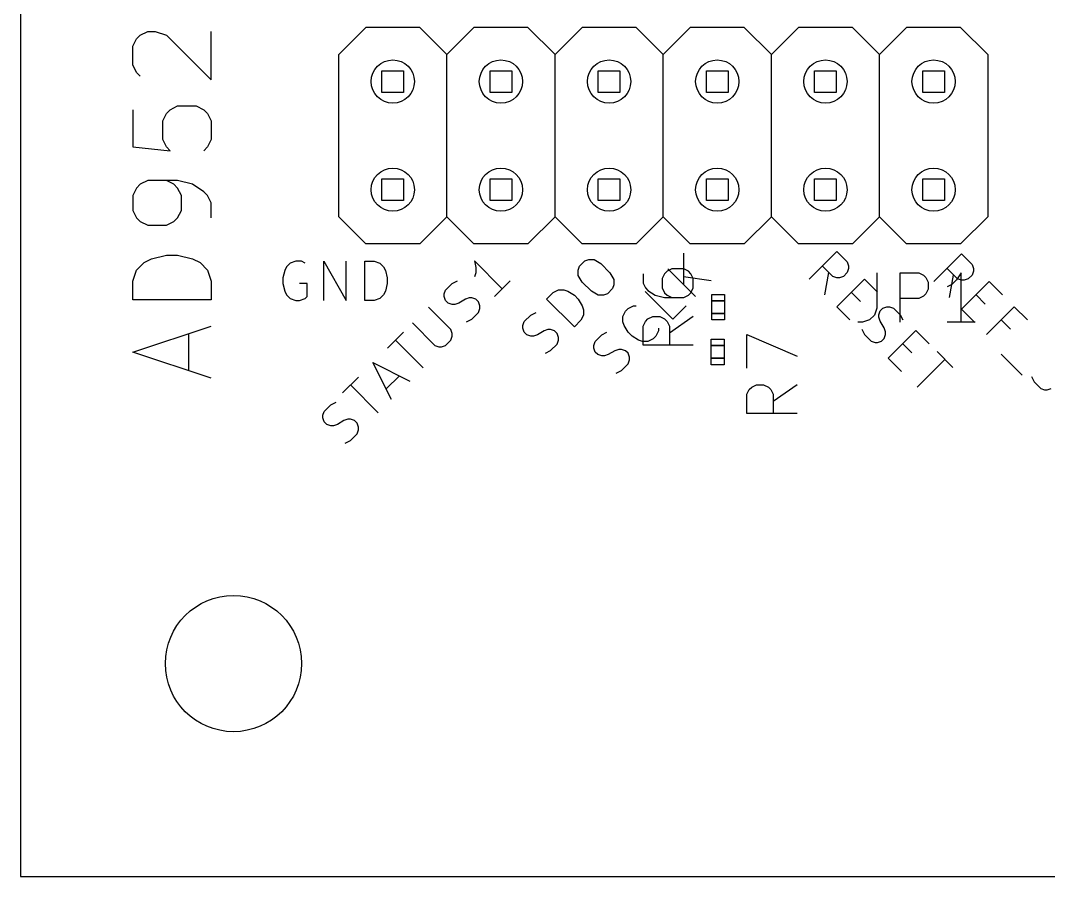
# Model space of a CAD drawing. Header units: millimetres. Extents: x 0 to 100, y 0 to 100.
# Drawn here: x 0 to 24.14, y 0 to 20.1 of the extents above; entities that cross this region are included whole.
import ezdxf

# ---------------------------------------------------------------- set-up
doc = ezdxf.new("R2010")
doc.units = ezdxf.units.MM
for name, color, linetype, true_color in [('Edge.Cuts', 254, 'CONTINUOUS', 0xd0d2cd), ('F.Fab', 9, 'CONTINUOUS', 0xafafaf), ('F.Silkscreen', 41, 'CONTINUOUS', 0xf2eda1)]:
    doc.layers.add(name, color=color, linetype=linetype, true_color=true_color)

msp = doc.modelspace()

# ---------------------------------------------------------------- linework, layer by layer
at = {"layer": 'Edge.Cuts', "linetype": 'CONTINUOUS'}
for p, q in [((0, 100), (0, 0)), ((0, 0), (100, 0))]:
    msp.add_line(p, q, dxfattribs=at)
at = {"layer": 'Edge.Cuts'}
for centre, radius in [((8.74, 18.67), 0.508), ((11.28, 18.67), 0.508), ((13.82, 18.67), 0.508), ((16.36, 18.67), 0.508), ((18.9, 18.67), 0.508), ((21.44, 18.67), 0.508), ((8.74, 16.13), 0.508), ((11.28, 16.13), 0.508), ((13.82, 16.13), 0.508), ((16.36, 16.13), 0.508), ((18.9, 16.13), 0.508), ((21.44, 16.13), 0.508), ((5, 5), 1.599999)]:
    msp.add_circle(centre, radius, dxfattribs=at)
at = {"layer": 'F.Fab', "linetype": 'CONTINUOUS'}
for p, q in [((2.811737, 19.761453), (2.986975, 19.849072)), ((2.986975, 19.849072), (3.162213, 19.849072)), ((3.162213, 19.849072), (3.42507, 19.761453)), ((4.476499, 18.710025), (4.476499, 19.849072)), ((2.636499, 19.498596), (2.724118, 19.673834)), ((2.724118, 19.673834), (2.811737, 19.761453)), ((3.42507, 19.761453), (4.476499, 18.710025)), ((2.636499, 19.060501), (2.636499, 19.498596)), ((2.724118, 18.885263), (2.636499, 19.060501)), ((2.811737, 18.797644), (2.724118, 18.885263)), ((8.486, 18.416), (8.486, 18.924)), ((8.486, 18.924), (8.994, 18.924)), ((8.994, 18.924), (8.994, 18.416)), ((11.026, 18.416), (11.026, 18.924)), ((11.026, 18.924), (11.534, 18.924)), ((11.534, 18.924), (11.534, 18.416)), ((13.566, 18.416), (13.566, 18.924)), ((13.566, 18.924), (14.074, 18.924)), ((14.074, 18.924), (14.074, 18.416)), ((16.106, 18.416), (16.106, 18.924)), ((16.106, 18.924), (16.614, 18.924)), ((16.614, 18.924), (16.614, 18.416)), ((18.646, 18.416), (18.646, 18.924)), ((18.646, 18.924), (19.154, 18.924)), ((19.154, 18.924), (19.154, 18.416)), ((21.186, 18.416), (21.186, 18.924)), ((21.186, 18.924), (21.694, 18.924)), ((21.694, 18.924), (21.694, 18.416)), ((8.994, 18.416), (8.486, 18.416)), ((11.534, 18.416), (11.026, 18.416)), ((14.074, 18.416), (13.566, 18.416)), ((16.614, 18.416), (16.106, 18.416)), ((19.154, 18.416), (18.646, 18.416)), ((21.694, 18.416), (21.186, 18.416)), ((2.636499, 18.009072), (2.636499, 17.132882)), ((3.337451, 17.746215), (3.42507, 17.921453)), ((3.42507, 17.921453), (3.512689, 18.009072)), ((3.512689, 18.009072), (3.687927, 18.096691)), ((3.687927, 18.096691), (4.126022, 18.096691)), ((4.126022, 18.096691), (4.30126, 18.009072)), ((4.30126, 18.009072), (4.38888, 17.921453)), ((4.38888, 17.921453), (4.476499, 17.746215)), ((3.337451, 17.30812), (3.337451, 17.746215)), ((4.476499, 17.746215), (4.476499, 17.30812)), ((3.42507, 17.132882), (3.337451, 17.30812)), ((4.476499, 17.30812), (4.38888, 17.132882)), ((2.636499, 17.132882), (3.512689, 17.045263)), ((3.512689, 17.045263), (3.42507, 17.132882)), ((4.38888, 17.132882), (4.30126, 17.045263)), ((2.811737, 16.256691), (2.724118, 16.169072)), ((2.986975, 16.34431), (2.811737, 16.256691)), ((3.687927, 16.34431), (2.986975, 16.34431)), ((3.600308, 16.256691), (3.42507, 16.34431)), ((3.687927, 16.169072), (3.600308, 16.256691)), ((4.038403, 16.256691), (3.687927, 16.34431)), ((4.30126, 16.081453), (4.038403, 16.256691)), ((8.486, 15.876), (8.486, 16.384)), ((8.486, 16.384), (8.994, 16.384)), ((8.994, 16.384), (8.994, 15.876)), ((11.026, 15.876), (11.026, 16.384)), ((11.026, 16.384), (11.534, 16.384)), ((11.534, 16.384), (11.534, 15.876)), ((13.566, 15.876), (13.566, 16.384)), ((13.566, 16.384), (14.074, 16.384)), ((14.074, 16.384), (14.074, 15.876)), ((16.106, 15.876), (16.106, 16.384)), ((16.106, 16.384), (16.614, 16.384)), ((16.614, 16.384), (16.614, 15.876)), ((18.646, 15.876), (18.646, 16.384)), ((18.646, 16.384), (19.154, 16.384)), ((19.154, 16.384), (19.154, 15.876)), ((21.186, 15.876), (21.186, 16.384)), ((21.186, 16.384), (21.694, 16.384)), ((21.694, 16.384), (21.694, 15.876)), ((2.724118, 16.169072), (2.636499, 15.993834)), ((2.636499, 15.993834), (2.636499, 15.643358)), ((3.775546, 15.993834), (3.687927, 16.169072)), ((3.775546, 15.643358), (3.775546, 15.993834)), ((4.38888, 15.993834), (4.30126, 16.081453)), ((4.476499, 15.818596), (4.38888, 15.993834)), ((4.476499, 15.46812), (4.476499, 15.818596)), ((8.994, 15.876), (8.486, 15.876)), ((11.534, 15.876), (11.026, 15.876)), ((14.074, 15.876), (13.566, 15.876)), ((16.614, 15.876), (16.106, 15.876)), ((19.154, 15.876), (18.646, 15.876)), ((21.694, 15.876), (21.186, 15.876)), ((2.636499, 15.643358), (2.724118, 15.46812)), ((2.724118, 15.46812), (2.811737, 15.380501)), ((3.600308, 15.380501), (3.687927, 15.46812)), ((3.687927, 15.46812), (3.775546, 15.643358)), ((2.811737, 15.380501), (2.986975, 15.292882)), ((2.986975, 15.292882), (3.42507, 15.292882)), ((3.42507, 15.292882), (3.600308, 15.380501)), ((2.899356, 14.416691), (3.074594, 14.50431)), ((3.074594, 14.50431), (3.42507, 14.591929)), ((3.42507, 14.591929), (3.687927, 14.591929)), ((3.687927, 14.591929), (4.038403, 14.50431)), ((4.038403, 14.50431), (4.213641, 14.416691)), ((13.252018, 14.455945), (13.344952, 14.486923)), ((13.344952, 14.486923), (13.468864, 14.486923)), ((13.468864, 14.486923), (13.623754, 14.393989)), ((15.566908, 14.640835), (15.566908, 13.897363)), ((18.51466, 14.030449), (19.165199, 14.680987)), ((19.165199, 14.680987), (19.413023, 14.433163)), ((21.44466, 13.970449), (22.095199, 14.620987)), ((22.095199, 14.620987), (22.343023, 14.373163)), ((2.636499, 13.978596), (2.724118, 14.241453)), ((2.724118, 14.241453), (2.899356, 14.416691)), ((4.213641, 14.416691), (4.38888, 14.241453)), ((4.38888, 14.241453), (4.476499, 13.978596)), ((6.246416, 14.318921), (6.202606, 14.231302)), ((6.334035, 14.40654), (6.246416, 14.318921)), ((6.465463, 14.45035), (6.334035, 14.40654)), ((6.596892, 14.45035), (6.465463, 14.45035)), ((6.684511, 14.40654), (6.596892, 14.45035)), ((7.122606, 13.53035), (7.122606, 14.45035)), ((7.122606, 14.45035), (7.64832, 13.53035)), ((7.64832, 13.53035), (7.64832, 14.45035)), ((8.086416, 13.53035), (8.086416, 14.45035)), ((8.086416, 14.45035), (8.305464, 14.45035)), ((8.305464, 14.45035), (8.436892, 14.40654)), ((8.436892, 14.40654), (8.524511, 14.318921)), ((8.524511, 14.318921), (8.568321, 14.231302)), ((11.311579, 13.804429), (10.66104, 14.454968)), ((10.66104, 14.454968), (10.692018, 14.300077)), ((10.692018, 14.300077), (10.692018, 14.176165)), ((13.097128, 14.239099), (13.128106, 14.332033)), ((13.128106, 14.332033), (13.252018, 14.455945)), ((13.623754, 14.393989), (13.8406, 14.177143)), ((15.84571, 13.618561), (15.195172, 14.269099)), ((19.072265, 14.092405), (18.82444, 14.340229)), ((19.413023, 14.433163), (19.444001, 14.340229)), ((19.444001, 14.278273), (19.413023, 14.185339)), ((19.444001, 14.340229), (19.444001, 14.278273)), ((22.002265, 14.032405), (21.75444, 14.280229)), ((22.343023, 14.373163), (22.374001, 14.280229)), ((22.374001, 14.280229), (22.374001, 14.218273)), ((6.202606, 14.231302), (6.158797, 14.056064)), ((6.158797, 14.056064), (6.158797, 13.924636)), ((8.568321, 14.231302), (8.61213, 14.056064)), ((8.61213, 14.056064), (8.61213, 13.924636)), ((10.692018, 14.176165), (10.66104, 14.083231)), ((13.097128, 14.115187), (13.097128, 14.239099)), ((13.190062, 13.960297), (13.097128, 14.115187)), ((13.8406, 14.177143), (13.933534, 14.022253)), ((13.933534, 14.022253), (13.933534, 13.898341)), ((16.217446, 13.990297), (15.566908, 14.083231)), ((18.886396, 13.658713), (18.979331, 14.185339)), ((19.165199, 14.061427), (19.072265, 14.092405)), ((19.227155, 14.061427), (19.165199, 14.061427)), ((19.165199, 13.379911), (19.815737, 14.030449)), ((19.320089, 14.092405), (19.227155, 14.061427)), ((19.413023, 14.185339), (19.320089, 14.092405)), ((19.815737, 14.030449), (20.125517, 13.720669)), ((21.816396, 13.598713), (21.909331, 14.125339)), ((22.095199, 14.001427), (22.002265, 14.032405)), ((22.157155, 14.001427), (22.095199, 14.001427)), ((22.250089, 14.032405), (22.157155, 14.001427)), ((22.343023, 14.125339), (22.250089, 14.032405)), ((22.374001, 14.218273), (22.343023, 14.125339)), ((2.636499, 13.540501), (2.636499, 13.978596)), ((4.476499, 13.978596), (4.476499, 13.540501)), ((6.158797, 13.924636), (6.202606, 13.749398)), ((6.72832, 13.924636), (6.553082, 13.924636)), ((6.72832, 13.617969), (6.72832, 13.924636)), ((8.61213, 13.924636), (8.568321, 13.749398)), ((9.948547, 13.680518), (9.979525, 13.773452)), ((9.979525, 13.773452), (10.134415, 13.928342)), ((10.134415, 13.928342), (10.258327, 13.990298)), ((11.497447, 13.990297), (11.125711, 13.618561)), ((12.508545, 13.712473), (12.632458, 13.774429)), ((12.632458, 13.774429), (12.75637, 13.774429)), ((12.75637, 13.774429), (12.849304, 13.743451)), ((13.406908, 13.743451), (13.190062, 13.960297)), ((13.902556, 13.805407), (13.778644, 13.681495)), ((13.933534, 13.898341), (13.902556, 13.805407)), ((22.095199, 13.319911), (22.745737, 13.970449)), ((22.745737, 13.970449), (23.055517, 13.660669)), ((4.476499, 13.540501), (2.636499, 13.540501)), ((6.202606, 13.749398), (6.246416, 13.661779)), ((6.246416, 13.661779), (6.334035, 13.57416)), ((6.334035, 13.57416), (6.465463, 13.53035)), ((6.465463, 13.53035), (6.553082, 13.53035)), ((6.553082, 13.53035), (6.684511, 13.57416)), ((6.684511, 13.57416), (6.72832, 13.617969)), ((8.305464, 13.53035), (8.086416, 13.53035)), ((8.436892, 13.57416), (8.305464, 13.53035)), ((8.524511, 13.661779), (8.436892, 13.57416)), ((8.568321, 13.749398), (8.524511, 13.661779)), ((9.948547, 13.618562), (9.948547, 13.680518)), ((9.979525, 13.525628), (9.948547, 13.618562)), ((10.041481, 13.463672), (9.979525, 13.525628)), ((10.444195, 13.556606), (10.289305, 13.463672)), ((10.537129, 13.587584), (10.444195, 13.556606)), ((10.599085, 13.587584), (10.537129, 13.587584)), ((10.692019, 13.556606), (10.599085, 13.587584)), ((10.753975, 13.49465), (10.692019, 13.556606)), ((12.353655, 13.557583), (12.508545, 13.712473)), ((13.004194, 12.907044), (12.353655, 13.557583)), ((12.849304, 13.743451), (13.004194, 13.650517)), ((13.004194, 13.650517), (13.097128, 13.557583)), ((13.097128, 13.557583), (13.190062, 13.402692)), ((13.561798, 13.650517), (13.406908, 13.743451)), ((13.68571, 13.650517), (13.561798, 13.650517)), ((13.778644, 13.681495), (13.68571, 13.650517)), ((15.319084, 13.091935), (14.668546, 13.742473)), ((16.23, 13.52), (16.23, 13.67)), ((16.23, 13.67), (16.53, 13.67)), ((16.53, 13.52), (16.23, 13.52)), ((16.53, 13.67), (16.53, 13.52)), ((19.505957, 13.720669), (19.722803, 13.503823)), ((22.435957, 13.660669), (22.652803, 13.443823)), ((10.103436, 12.844111), (9.57681, 13.370737)), ((10.134415, 13.432694), (10.041481, 13.463672)), ((10.196371, 13.432694), (10.134415, 13.432694)), ((10.289305, 13.463672), (10.196371, 13.432694)), ((10.784953, 13.401715), (10.753975, 13.49465)), ((10.753975, 13.246825), (10.784953, 13.339759)), ((10.784953, 13.339759), (10.784953, 13.401715)), ((13.190062, 13.402692), (13.22104, 13.309758)), ((13.22104, 13.309758), (13.22104, 13.185846)), ((14.14192, 13.153891), (14.203876, 13.277803)), ((14.203876, 13.277803), (14.265832, 13.339759)), ((14.265832, 13.339759), (14.389744, 13.401715)), ((14.389744, 13.401715), (14.4517, 13.401715)), ((15.628864, 13.401715), (15.319084, 13.091935)), ((19.474979, 13.07013), (19.165199, 13.379911)), ((20.156495, 13.194042), (20.187473, 13.286976)), ((20.187473, 13.286976), (20.249429, 13.348932)), ((20.249429, 13.348932), (20.342363, 13.37991)), ((20.342363, 13.37991), (20.404319, 13.37991)), ((20.404319, 13.37991), (20.497253, 13.348932)), ((20.497253, 13.348932), (20.652143, 13.194042)), ((22.404979, 13.01013), (22.095199, 13.319911)), ((22.683781, 12.731328), (23.334319, 13.381867)), ((23.334319, 13.381867), (23.644099, 13.072086)), ((10.475173, 13.029979), (10.599085, 13.091935)), ((10.599085, 13.091935), (10.753975, 13.246825)), ((11.82703, 13.030957), (11.98192, 13.185847)), ((11.98192, 13.185847), (12.105832, 13.247803)), ((13.159084, 13.061934), (13.004194, 12.907044)), ((13.22104, 13.185846), (13.159084, 13.061934)), ((14.14192, 13.029979), (14.14192, 13.153891)), ((16.23, 13.07), (16.23, 13.22)), ((16.23, 13.22), (16.53, 13.22)), ((16.53, 13.07), (16.23, 13.07)), ((16.53, 13.22), (16.53, 13.07)), ((20.156495, 13.132086), (20.156495, 13.194042)), ((20.187473, 13.039152), (20.156495, 13.132086)), ((20.280407, 12.884262), (20.187473, 13.039152)), ((20.652143, 13.194042), (20.714099, 13.07013)), ((23.241385, 12.85524), (23.024539, 13.072086)), ((2.636499, 12.313834), (4.476499, 12.927167)), ((9.205074, 12.999001), (9.7317, 12.472375)), ((10.134414, 12.751177), (10.103436, 12.844111)), ((11.796052, 12.938023), (11.82703, 13.030957)), ((11.796052, 12.876067), (11.796052, 12.938023)), ((11.82703, 12.783133), (11.796052, 12.876067)), ((12.2917, 12.814111), (12.13681, 12.721177)), ((12.384634, 12.845089), (12.2917, 12.814111)), ((12.44659, 12.845089), (12.384634, 12.845089)), ((12.539524, 12.814111), (12.44659, 12.845089)), ((12.60148, 12.752155), (12.539524, 12.814111)), ((14.172898, 12.937045), (14.14192, 13.029979)), ((14.265832, 12.782155), (14.172898, 12.937045)), ((14.978326, 12.813133), (14.91637, 12.68922)), ((14.978326, 12.875089), (14.978326, 12.813133)), ((19.753781, 12.853284), (19.815737, 12.729372)), ((20.311385, 12.791328), (20.280407, 12.884262)), ((20.373341, 12.171768), (21.023879, 12.822307)), ((21.023879, 12.822307), (21.333659, 12.512527)), ((3.950784, 11.875739), (3.950784, 12.751929)), ((8.616492, 12.410419), (8.988228, 12.782155)), ((9.452898, 11.945749), (8.80236, 12.596287)), ((9.979524, 12.472375), (10.103436, 12.596287)), ((10.103436, 12.596287), (10.134414, 12.689221)), ((10.134414, 12.689221), (10.134414, 12.751177)), ((11.888986, 12.721177), (11.82703, 12.783133)), ((11.98192, 12.690199), (11.888986, 12.721177)), ((12.043876, 12.690199), (11.98192, 12.690199)), ((12.13681, 12.721177), (12.043876, 12.690199)), ((12.632458, 12.659221), (12.60148, 12.752155)), ((12.60148, 12.50433), (12.632458, 12.597265)), ((12.632458, 12.597265), (12.632458, 12.659221)), ((13.460404, 12.472375), (13.491382, 12.565309)), ((13.491382, 12.565309), (13.646272, 12.720199)), ((13.646272, 12.720199), (13.770184, 12.782155)), ((14.358766, 12.68922), (14.265832, 12.782155)), ((14.513656, 12.596286), (14.358766, 12.68922)), ((14.60659, 12.565308), (14.513656, 12.596286)), ((14.730502, 12.565308), (14.60659, 12.565308)), ((14.854414, 12.627264), (14.730502, 12.565308)), ((14.91637, 12.68922), (14.854414, 12.627264)), ((16.22, 12.47), (16.22, 12.62)), ((16.22, 12.62), (16.52, 12.62)), ((16.52, 12.62), (16.52, 12.47)), ((19.815737, 12.729372), (19.970627, 12.574482)), ((19.970627, 12.574482), (20.063561, 12.543504)), ((20.125517, 12.543504), (20.218451, 12.574482)), ((20.218451, 12.574482), (20.280407, 12.636438)), ((20.280407, 12.636438), (20.311385, 12.729372)), ((20.311385, 12.729372), (20.311385, 12.791328)), ((4.476499, 11.700501), (2.636499, 12.313834)), ((9.7317, 12.472375), (9.824634, 12.441397)), ((9.824634, 12.441397), (9.88659, 12.441397)), ((9.88659, 12.441397), (9.979524, 12.472375)), ((12.322678, 12.287484), (12.44659, 12.34944)), ((12.44659, 12.34944), (12.60148, 12.50433)), ((13.460404, 12.410419), (13.460404, 12.472375)), ((13.491382, 12.317485), (13.460404, 12.410419)), ((13.553338, 12.255529), (13.491382, 12.317485)), ((13.956052, 12.348463), (13.801162, 12.255529)), ((14.048986, 12.379441), (13.956052, 12.348463)), ((14.110942, 12.379441), (14.048986, 12.379441)), ((14.203876, 12.348463), (14.110942, 12.379441)), ((14.265832, 12.286507), (14.203876, 12.348463)), ((16.52, 12.47), (16.22, 12.47)), ((20.063561, 12.543504), (20.125517, 12.543504)), ((20.714099, 12.512527), (20.930945, 12.29568)), ((21.519527, 12.326658), (21.891263, 11.954922)), ((8.709426, 11.202277), (8.275734, 12.069661)), ((8.275734, 12.069661), (9.143118, 11.635969)), ((13.646272, 12.224551), (13.553338, 12.255529)), ((13.708228, 12.224551), (13.646272, 12.224551)), ((13.801162, 12.255529), (13.708228, 12.224551)), ((14.29681, 12.193573), (14.265832, 12.286507)), ((14.265832, 12.038683), (14.29681, 12.131617)), ((14.29681, 12.131617), (14.29681, 12.193573)), ((16.22, 12.02), (16.22, 12.17)), ((16.22, 12.17), (16.52, 12.17)), ((16.52, 12.17), (16.52, 12.02)), ((20.683121, 11.861988), (20.373341, 12.171768)), ((21.054857, 11.490252), (21.705395, 12.14079)), ((23.024539, 12.266658), (23.520187, 11.77101)), ((13.98703, 11.821837), (14.110942, 11.883793)), ((14.110942, 11.883793), (14.265832, 12.038683)), ((16.52, 12.02), (16.22, 12.02)), ((7.56324, 11.357167), (7.934976, 11.728903)), ((8.585514, 11.450101), (8.895294, 11.759881)), ((23.737033, 11.740032), (23.798989, 11.61612)), ((23.798989, 11.61612), (23.953879, 11.46123)), ((8.399646, 10.892497), (7.749108, 11.543035)), ((23.953879, 11.46123), (24.046813, 11.430252)), ((24.046813, 11.430252), (24.108769, 11.430252)), ((24.108769, 11.430252), (24.201703, 11.46123)), ((7.284438, 11.078365), (7.40835, 11.140322)), ((7.09857, 10.830541), (7.129548, 10.923475)), ((7.129548, 10.923475), (7.284438, 11.078365)), ((7.09857, 10.768585), (7.09857, 10.830541)), ((7.129548, 10.675651), (7.09857, 10.768585)), ((7.191504, 10.613695), (7.129548, 10.675651)), ((7.594218, 10.706629), (7.439328, 10.613695)), ((7.687153, 10.737607), (7.594218, 10.706629)), ((7.749109, 10.737607), (7.687153, 10.737607)), ((7.842043, 10.706629), (7.749109, 10.737607)), ((7.903999, 10.644673), (7.842043, 10.706629)), ((7.934977, 10.551739), (7.903999, 10.644673)), ((7.284438, 10.582717), (7.191504, 10.613695)), ((7.346394, 10.582717), (7.284438, 10.582717)), ((7.439328, 10.613695), (7.346394, 10.582717)), ((7.749109, 10.241959), (7.903999, 10.396849)), ((7.903999, 10.396849), (7.934977, 10.489783)), ((7.934977, 10.489783), (7.934977, 10.551739)), ((7.625196, 10.180003), (7.749109, 10.241959))]:
    msp.add_line(p, q, dxfattribs=at)
at = {"layer": 'F.Fab'}
for centre, radius in [((8.74, 18.67), 0.508), ((11.28, 18.67), 0.508), ((13.82, 18.67), 0.508), ((16.36, 18.67), 0.508), ((18.9, 18.67), 0.508), ((21.44, 18.67), 0.508), ((8.74, 16.13), 0.508), ((11.28, 16.13), 0.508), ((13.82, 16.13), 0.508), ((16.36, 16.13), 0.508), ((18.9, 16.13), 0.508), ((21.44, 16.13), 0.508), ((5, 5), 1.599999)]:
    msp.add_circle(centre, radius, dxfattribs=at)
at = {"layer": 'F.Silkscreen', "linetype": 'CONTINUOUS'}
for p, q in [((8.105, 19.94), (7.47, 19.305)), ((9.375, 19.94), (8.105, 19.94)), ((10.01, 19.305), (9.375, 19.94)), ((10.645, 19.94), (10.01, 19.305)), ((11.915, 19.94), (10.645, 19.94)), ((12.55, 19.305), (11.915, 19.94)), ((13.185, 19.94), (12.55, 19.305)), ((14.455, 19.94), (13.185, 19.94)), ((15.09, 19.305), (14.455, 19.94)), ((15.725, 19.94), (15.09, 19.305)), ((16.995, 19.94), (15.725, 19.94)), ((17.63, 19.305), (16.995, 19.94)), ((18.265, 19.94), (17.63, 19.305)), ((19.535, 19.94), (18.265, 19.94)), ((20.17, 19.305), (19.535, 19.94)), ((20.805, 19.94), (20.17, 19.305)), ((22.075, 19.94), (20.805, 19.94)), ((22.71, 19.305), (22.075, 19.94)), ((7.47, 15.495), (7.47, 19.305)), ((10.01, 15.495), (10.01, 19.305)), ((12.55, 15.495), (12.55, 19.305)), ((15.09, 15.495), (15.09, 19.305)), ((17.63, 15.495), (17.63, 19.305)), ((20.17, 15.495), (20.17, 19.305)), ((22.71, 19.305), (22.71, 15.495)), ((8.105, 14.86), (7.47, 15.495)), ((10.01, 15.495), (9.375, 14.86)), ((10.645, 14.86), (10.01, 15.495)), ((12.55, 15.495), (11.915, 14.86)), ((13.185, 14.86), (12.55, 15.495)), ((15.09, 15.495), (14.455, 14.86)), ((15.725, 14.86), (15.09, 15.495)), ((17.63, 15.495), (16.995, 14.86)), ((18.265, 14.86), (17.63, 15.495)), ((20.17, 15.495), (19.535, 14.86)), ((20.805, 14.86), (20.17, 15.495)), ((22.71, 15.495), (22.075, 14.86)), ((9.375, 14.86), (8.105, 14.86)), ((11.915, 14.86), (10.645, 14.86)), ((14.455, 14.86), (13.185, 14.86)), ((16.995, 14.86), (15.725, 14.86)), ((19.535, 14.86), (18.265, 14.86)), ((22.075, 14.86), (20.805, 14.86)), ((15.292662, 14.269365), (15.180612, 14.21334)), ((15.572788, 14.269365), (15.292662, 14.269365)), ((15.684838, 14.21334), (15.572788, 14.269365)), ((14.620361, 14.157315), (14.620361, 13.933214)), ((15.124587, 14.157315), (15.068562, 14.045264)), ((15.068562, 14.045264), (15.068562, 13.821164)), ((15.180612, 14.21334), (15.124587, 14.157315)), ((15.740864, 14.157315), (15.684838, 14.21334)), ((15.796889, 14.045264), (15.740864, 14.157315)), ((15.796889, 13.821164), (15.796889, 14.045264)), ((20.103269, 14.17591), (20.103269, 13.35041)), ((20.653602, 13.02021), (20.653602, 14.17591)), ((20.653602, 14.17591), (21.093869, 14.17591)), ((21.093869, 14.17591), (21.203936, 14.120877)), ((21.203936, 14.120877), (21.258969, 14.065844)), ((21.258969, 14.065844), (21.314002, 13.955777)), ((21.974402, 14.01081), (21.864336, 13.900744)), ((22.084469, 14.17591), (21.974402, 14.01081)), ((22.084469, 13.02021), (22.084469, 14.17591)), ((14.620361, 13.933214), (14.676386, 13.821164)), ((14.676386, 13.821164), (14.732411, 13.765139)), ((14.732411, 13.765139), (14.900486, 13.653088)), ((15.068562, 13.821164), (15.124587, 13.709113)), ((15.740864, 13.709113), (15.796889, 13.821164)), ((21.314002, 13.790677), (21.258969, 13.68061)), ((21.314002, 13.955777), (21.314002, 13.790677)), ((21.864336, 13.900744), (21.754269, 13.84571)), ((14.900486, 13.653088), (15.124587, 13.597063)), ((15.124587, 13.709113), (15.180612, 13.653088)), ((15.124587, 13.597063), (15.572788, 13.597063)), ((15.180612, 13.653088), (15.292662, 13.597063)), ((15.572788, 13.597063), (15.684838, 13.653088)), ((15.684838, 13.653088), (15.740864, 13.709113)), ((16.23, 13.22), (16.23, 13.52)), ((16.23, 13.52), (16.53, 13.52)), ((16.53, 13.52), (16.53, 13.22)), ((21.093869, 13.570544), (20.653602, 13.570544)), ((21.203936, 13.625577), (21.093869, 13.570544)), ((21.258969, 13.68061), (21.203936, 13.625577)), ((20.103269, 13.35041), (20.048236, 13.18531)), ((14.620361, 12.924761), (14.676386, 13.036812)), ((14.676386, 13.036812), (14.732411, 13.092837)), ((14.732411, 13.092837), (14.844461, 13.148862)), ((14.844461, 13.148862), (15.012537, 13.148862)), ((15.012537, 13.148862), (15.124587, 13.092837)), ((15.124587, 13.092837), (15.180612, 13.036812)), ((15.180612, 13.036812), (15.236637, 12.924761)), ((15.796889, 13.148862), (15.236637, 12.756686)), ((16.53, 13.22), (16.23, 13.22)), ((19.938169, 13.075244), (19.773069, 13.02021)), ((20.048236, 13.18531), (19.938169, 13.075244)), ((14.620361, 12.47656), (14.620361, 12.924761)), ((15.236637, 12.924761), (15.236637, 12.47656)), ((19.773069, 13.02021), (19.663003, 13.02021)), ((22.414669, 13.02021), (21.754269, 13.02021)), ((17.056164, 11.941078), (17.056164, 12.72543)), ((17.056164, 12.72543), (18.232692, 12.221204)), ((15.796889, 12.47656), (14.620361, 12.47656)), ((16.22, 12.17), (16.22, 12.47)), ((16.22, 12.47), (16.52, 12.47)), ((16.52, 12.47), (16.52, 12.17)), ((16.52, 12.17), (16.22, 12.17)), ((17.056164, 11.324801), (17.112189, 11.436852)), ((17.112189, 11.436852), (17.168214, 11.492877)), ((17.168214, 11.492877), (17.280264, 11.548902)), ((17.280264, 11.548902), (17.44834, 11.548902)), ((17.44834, 11.548902), (17.56039, 11.492877)), ((17.56039, 11.492877), (17.616415, 11.436852)), ((17.616415, 11.436852), (17.67244, 11.324801)), ((18.232692, 11.548902), (17.67244, 11.156726)), ((17.056164, 10.8766), (17.056164, 11.324801)), ((17.67244, 11.324801), (17.67244, 10.8766)), ((18.232692, 10.8766), (17.056164, 10.8766))]:
    msp.add_line(p, q, dxfattribs=at)
at = {"layer": 'F.Silkscreen'}
for centre, radius in [((8.74, 18.67), 0.508), ((11.28, 18.67), 0.508), ((13.82, 18.67), 0.508), ((16.36, 18.67), 0.508), ((18.9, 18.67), 0.508), ((21.44, 18.67), 0.508), ((8.74, 16.13), 0.508), ((11.28, 16.13), 0.508), ((13.82, 16.13), 0.508), ((16.36, 16.13), 0.508), ((18.9, 16.13), 0.508), ((21.44, 16.13), 0.508), ((5, 5), 1.599999)]:
    msp.add_circle(centre, radius, dxfattribs=at)

doc.saveas('drawing.dxf')
